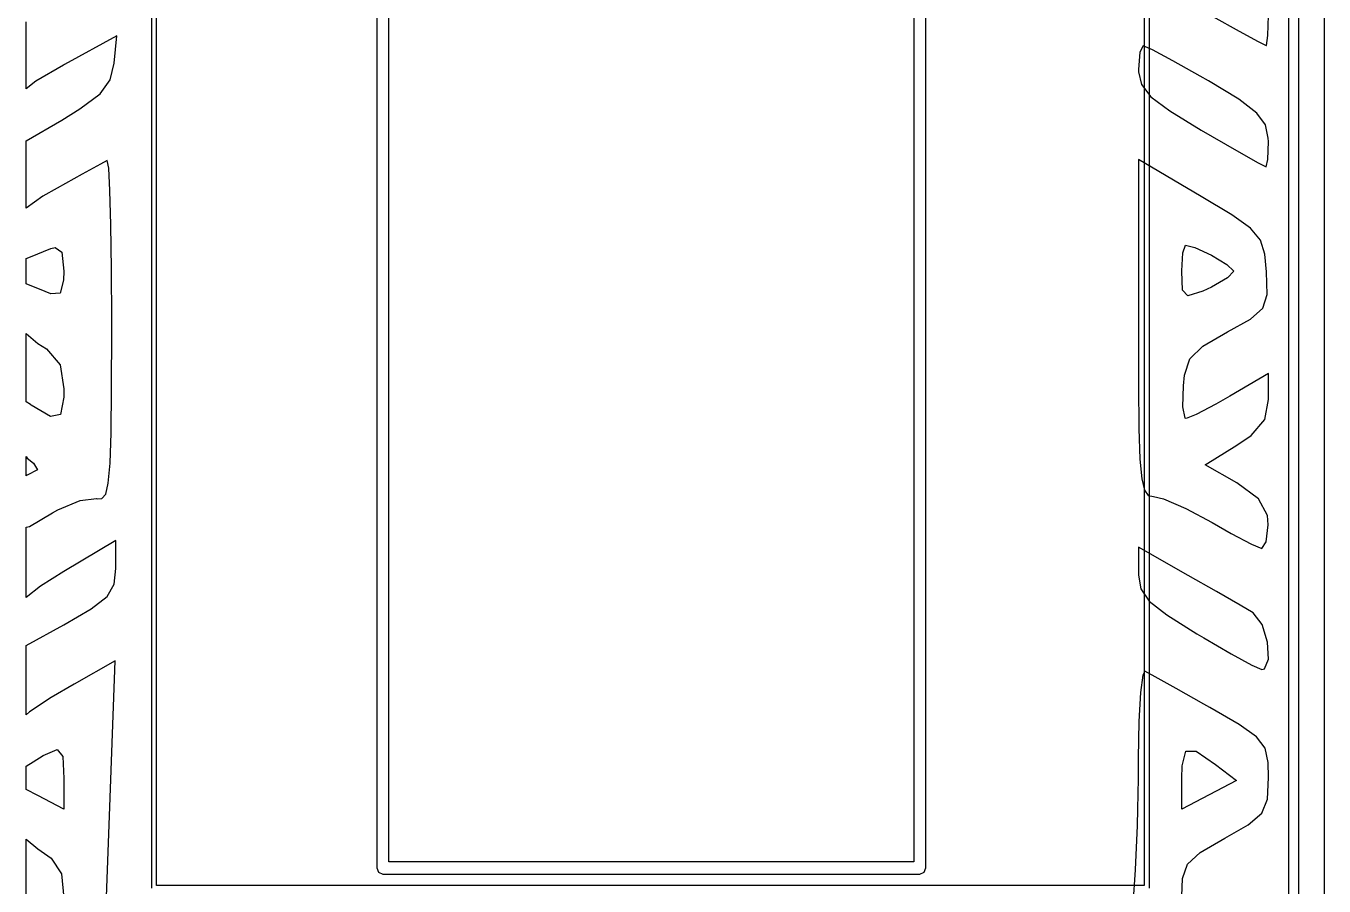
# Model space of a CAD drawing. Header units: millimetres. Extents: x 48 to 497, y 27 to 150.
# Drawn here: x 470 to 482.81, y 70.56 to 79.04 of the extents above; entities that cross this region are included whole.
import ezdxf

# ---------------------------------------------------------------- set-up
doc = ezdxf.new("R2010")
doc.units = ezdxf.units.MM
doc.layers.add('BLACK', color=20, linetype='Continuous')

msp = doc.modelspace()

# ---------------------------------------------------------------- linework, layer by layer
msp.add_line((482.812, 135.48), (482.812, 41.63))
at = {"layer": 'BLACK', "linetype": 'Continuous'}
for p, q in [((471.238, 106.637), (471.238, 70.537)), ((471.288, 70.562), (471.288, 106.611)), ((481.038, 106.611), (481.038, 70.562)), ((481.088, 70.537), (481.088, 106.637)), ((473.463, 106.417), (473.463, 70.736)), ((473.583, 70.797), (473.583, 106.357)), ((478.763, 106.357), (478.763, 70.797)), ((478.883, 70.736), (478.883, 106.417)), ((482.462, 85.936), (482.462, 54.47)), ((482.462, 85.936), (482.462, 54.47)), ((482.562, 54.47), (482.562, 85.936)), ((482.562, 54.47), (482.562, 85.936)), ((470.001, 78.421), (470.001, 79.084)), ((481.714, 79.136), (481.973, 78.991)), ((482.256, 78.949), (482.262, 79.147)), ((470.899, 78.946), (470.381, 78.662)), ((470.872, 78.675), (470.899, 78.946)), ((481.973, 78.991), (482.161, 78.888)), ((482.243, 78.851), (482.256, 78.949)), ((481.028, 78.847), (480.995, 78.783)), ((481.12, 78.807), (481.028, 78.847)), ((481.32, 78.7), (481.12, 78.807)), ((482.161, 78.888), (482.24, 78.849)), ((482.24, 78.849), (482.243, 78.851)), ((470.381, 78.662), (470.372, 78.657)), ((470.833, 78.51), (470.872, 78.675)), ((480.995, 78.783), (480.98, 78.612)), ((481.59, 78.547), (481.32, 78.7)), ((470.372, 78.657), (470.099, 78.498)), ((480.98, 78.612), (480.981, 78.59)), ((480.981, 78.59), (481.009, 78.464)), ((481.67, 78.502), (481.59, 78.547)), ((470.099, 78.498), (470.001, 78.421)), ((470.732, 78.372), (470.833, 78.51)), ((481.009, 78.464), (481.103, 78.345)), ((481.97, 78.319), (481.67, 78.502)), ((470.532, 78.224), (470.732, 78.372)), ((481.103, 78.345), (481.29, 78.204)), ((482.148, 78.184), (481.97, 78.319)), ((470.353, 78.114), (470.532, 78.224)), ((481.29, 78.204), (481.6, 78.015)), ((482.235, 78.067), (482.148, 78.184)), ((470.001, 77.908), (470.353, 78.114)), ((482.261, 77.936), (482.235, 78.067)), ((470.001, 77.246), (470.001, 77.908)), ((481.6, 78.015), (481.706, 77.953)), ((481.706, 77.953), (481.972, 77.8)), ((482.256, 77.725), (482.262, 77.903)), ((482.262, 77.903), (482.261, 77.936)), ((481.972, 77.8), (482.162, 77.692)), ((470.736, 77.679), (470.555, 77.58)), ((470.803, 77.715), (470.736, 77.679)), ((470.817, 77.641), (470.803, 77.715)), ((470.829, 77.421), (470.817, 77.641)), ((481.599, 77.361), (480.979, 77.727)), ((480.979, 77.727), (480.979, 76.064)), ((482.162, 77.692), (482.24, 77.652)), ((482.24, 77.652), (482.256, 77.725)), ((470.555, 77.58), (470.309, 77.444)), ((470.309, 77.444), (470.166, 77.362)), ((470.839, 77.08), (470.829, 77.421)), ((470.166, 77.362), (470.001, 77.246)), ((481.901, 77.179), (481.599, 77.361)), ((482.086, 77.048), (481.901, 77.179)), ((470.845, 76.644), (470.839, 77.08)), ((482.185, 76.931), (482.086, 77.048)), ((481.418, 76.806), (481.445, 76.88)), ((481.445, 76.88), (481.535, 76.857)), ((482.227, 76.793), (482.185, 76.931)), ((470.001, 76.748), (470.045, 76.765)), ((470.001, 76.5), (470.001, 76.748)), ((470.045, 76.765), (470.246, 76.847)), ((470.246, 76.847), (470.288, 76.858)), ((470.288, 76.858), (470.355, 76.81)), ((470.355, 76.81), (470.374, 76.624)), ((481.407, 76.627), (481.418, 76.806)), ((481.535, 76.857), (481.7, 76.782)), ((481.7, 76.782), (481.853, 76.69)), ((482.243, 76.617), (482.227, 76.793)), ((470.374, 76.624), (470.372, 76.536)), ((470.847, 76.138), (470.845, 76.644)), ((481.407, 76.624), (481.407, 76.627)), ((481.414, 76.437), (481.407, 76.624)), ((481.853, 76.69), (481.92, 76.624)), ((481.92, 76.624), (481.86, 76.557)), ((482.25, 76.395), (482.243, 76.617)), ((470.191, 76.423), (470.001, 76.5)), ((470.372, 76.536), (470.337, 76.405)), ((481.86, 76.557), (481.702, 76.467)), ((470.246, 76.401), (470.191, 76.423)), ((470.337, 76.405), (470.246, 76.401)), ((481.468, 76.38), (481.414, 76.437)), ((481.615, 76.427), (481.468, 76.38)), ((481.702, 76.467), (481.615, 76.427)), ((482.209, 76.258), (482.25, 76.395)), ((482.086, 76.15), (482.209, 76.258)), ((470.847, 76.04), (470.847, 76.138)), ((481.858, 76.025), (482.086, 76.15)), ((470.001, 75.334), (470.001, 76.009)), ((470.001, 76.009), (470.118, 75.91)), ((470.845, 75.46), (470.847, 76.04)), ((480.979, 76.064), (480.98, 75.498)), ((481.616, 75.885), (481.858, 76.025)), ((470.118, 75.91), (470.202, 75.856)), ((470.202, 75.856), (470.339, 75.699)), ((481.488, 75.76), (481.616, 75.885)), ((481.435, 75.597), (481.488, 75.76)), ((470.339, 75.699), (470.374, 75.464)), ((481.423, 75.491), (481.435, 75.597)), ((482.262, 75.614), (481.883, 75.392)), ((482.262, 75.356), (482.262, 75.614)), ((470.374, 75.464), (470.373, 75.379)), ((470.84, 75.03), (470.845, 75.46)), ((480.98, 75.498), (480.985, 75.071)), ((481.418, 75.285), (481.423, 75.491)), ((470.046, 75.307), (470.001, 75.334)), ((470.373, 75.379), (470.34, 75.211)), ((481.883, 75.392), (481.743, 75.312)), ((482.226, 75.159), (482.262, 75.356)), ((470.051, 75.303), (470.046, 75.307)), ((470.243, 75.191), (470.051, 75.303)), ((470.34, 75.211), (470.243, 75.191)), ((481.441, 75.175), (481.418, 75.285)), ((481.549, 75.21), (481.45, 75.17)), ((481.743, 75.312), (481.549, 75.21)), ((481.45, 75.17), (481.441, 75.175)), ((482.092, 75.003), (482.226, 75.159)), ((470.83, 74.728), (470.84, 75.03)), ((480.985, 75.071), (480.995, 74.77)), ((481.951, 74.906), (482.092, 75.003)), ((481.639, 74.714), (481.951, 74.906)), ((470.001, 74.603), (470.001, 74.794)), ((470.001, 74.794), (470.011, 74.779)), ((470.011, 74.779), (470.076, 74.73)), ((470.076, 74.73), (470.114, 74.665)), ((470.813, 74.533), (470.83, 74.728)), ((480.995, 74.77), (481.012, 74.575)), ((481.95, 74.536), (481.639, 74.714)), ((470.011, 74.611), (470.001, 74.603)), ((470.114, 74.665), (470.011, 74.611)), ((481.012, 74.575), (481.039, 74.463)), ((470.788, 74.425), (470.813, 74.533)), ((481.039, 74.463), (481.077, 74.411)), ((482.165, 74.379), (481.95, 74.536)), ((470.315, 74.27), (470.535, 74.362)), ((470.535, 74.362), (470.698, 74.38)), ((470.698, 74.38), (470.702, 74.379)), ((470.702, 74.379), (470.751, 74.38)), ((470.751, 74.38), (470.788, 74.425)), ((481.077, 74.411), (481.129, 74.399)), ((481.129, 74.399), (481.228, 74.376)), ((481.228, 74.376), (481.447, 74.283)), ((482.253, 74.213), (482.165, 74.379)), ((470.034, 74.106), (470.261, 74.238)), ((470.261, 74.238), (470.315, 74.27)), ((481.447, 74.283), (481.706, 74.144)), ((482.261, 74.122), (482.253, 74.213)), ((470.001, 74.098), (470.034, 74.106)), ((470.001, 73.405), (470.001, 74.098)), ((481.706, 74.144), (481.895, 74.035)), ((482.241, 73.952), (482.261, 74.122)), ((470.887, 73.965), (470.374, 73.66)), ((470.886, 73.691), (470.887, 73.965)), ((481.895, 74.035), (482.095, 73.93)), ((482.095, 73.93), (482.198, 73.889)), ((482.198, 73.889), (482.241, 73.952)), ((481.471, 73.621), (480.979, 73.9)), ((480.979, 73.9), (480.979, 73.647)), ((470.87, 73.535), (470.886, 73.691)), ((470.374, 73.66), (470.143, 73.516)), ((470.801, 73.415), (470.87, 73.535)), ((480.979, 73.647), (480.979, 73.626)), ((480.979, 73.626), (481.003, 73.49)), ((481.749, 73.463), (481.471, 73.621)), ((470.143, 73.516), (470.001, 73.405)), ((470.645, 73.293), (470.801, 73.415)), ((481.003, 73.49), (481.087, 73.369)), ((481.985, 73.327), (481.749, 73.463)), ((470.373, 73.135), (470.645, 73.293)), ((481.087, 73.369), (481.261, 73.232)), ((482.112, 73.252), (481.985, 73.327)), ((481.261, 73.232), (481.556, 73.045)), ((482.2, 73.139), (482.112, 73.252)), ((470.001, 72.931), (470.373, 73.135)), ((481.556, 73.045), (481.624, 73.005)), ((482.254, 72.965), (482.2, 73.139)), ((470.001, 72.245), (470.001, 72.931)), ((481.624, 73.005), (481.894, 72.847)), ((482.265, 72.796), (482.254, 72.965)), ((470.88, 72.778), (470.477, 72.548)), ((470.828, 71.339), (470.88, 72.778)), ((481.894, 72.847), (482.099, 72.736)), ((482.223, 72.699), (482.265, 72.796)), ((481.023, 72.639), (481, 72.466)), ((481.043, 72.676), (481.023, 72.639)), ((481.144, 72.622), (481.043, 72.676)), ((482.099, 72.736), (482.198, 72.693)), ((482.198, 72.693), (482.223, 72.699)), ((470.477, 72.548), (470.25, 72.416)), ((481.351, 72.507), (481.144, 72.622)), ((470.25, 72.416), (470.035, 72.277)), ((481, 72.466), (480.984, 72.182)), ((481.626, 72.352), (481.351, 72.507)), ((470.035, 72.277), (470.001, 72.245)), ((481.685, 72.319), (481.626, 72.352)), ((481.975, 72.15), (481.685, 72.319)), ((480.984, 72.182), (480.978, 71.82)), ((482.146, 72.028), (481.975, 72.15)), ((482.231, 71.916), (482.146, 72.028)), ((470.169, 71.844), (470.308, 71.905)), ((470.308, 71.905), (470.364, 71.837)), ((481.41, 71.742), (481.446, 71.887)), ((481.446, 71.887), (481.548, 71.888)), ((481.548, 71.888), (481.742, 71.757)), ((482.259, 71.776), (482.231, 71.916)), ((470.001, 71.741), (470.072, 71.782)), ((470.072, 71.782), (470.169, 71.844)), ((470.364, 71.837), (470.374, 71.619)), ((480.978, 71.82), (480.977, 71.618)), ((481.407, 71.619), (481.41, 71.742)), ((481.742, 71.757), (481.949, 71.598)), ((482.262, 71.627), (482.259, 71.776)), ((470.001, 71.51), (470.001, 71.741)), ((470.374, 71.619), (470.374, 71.317)), ((480.977, 71.618), (480.97, 71.317)), ((481.407, 71.317), (481.407, 71.619)), ((482.252, 71.415), (482.262, 71.627)), ((470.118, 71.45), (470.001, 71.51)), ((481.949, 71.598), (481.678, 71.457)), ((470.374, 71.317), (470.118, 71.45)), ((481.678, 71.457), (481.407, 71.317)), ((482.198, 71.277), (482.252, 71.415)), ((470.776, 69.901), (470.828, 71.339)), ((480.97, 71.317), (480.967, 71.155)), ((482.063, 71.162), (482.198, 71.277)), ((480.967, 71.155), (480.948, 70.717)), ((481.834, 71.03), (482.063, 71.162)), ((470.001, 70.34), (470.001, 71.021)), ((470.001, 71.021), (470.118, 70.923)), ((481.59, 70.889), (481.834, 71.03)), ((470.118, 70.923), (470.251, 70.831)), ((481.463, 70.772), (481.59, 70.889)), ((470.251, 70.831), (470.35, 70.679)), ((473.463, 70.736), (473.481, 70.694)), ((478.763, 70.797), (473.583, 70.797)), ((478.866, 70.694), (478.883, 70.736)), ((480.948, 70.717), (480.925, 70.376)), ((481.414, 70.631), (481.463, 70.772)), ((470.35, 70.679), (470.374, 70.438)), ((473.481, 70.694), (473.523, 70.676)), ((473.523, 70.676), (478.823, 70.676)), ((478.823, 70.676), (478.866, 70.694)), ((481.407, 70.457), (481.414, 70.631)), ((481.038, 70.562), (471.288, 70.562))]:
    msp.add_line(p, q, dxfattribs=at)

doc.saveas('drawing.dxf')
